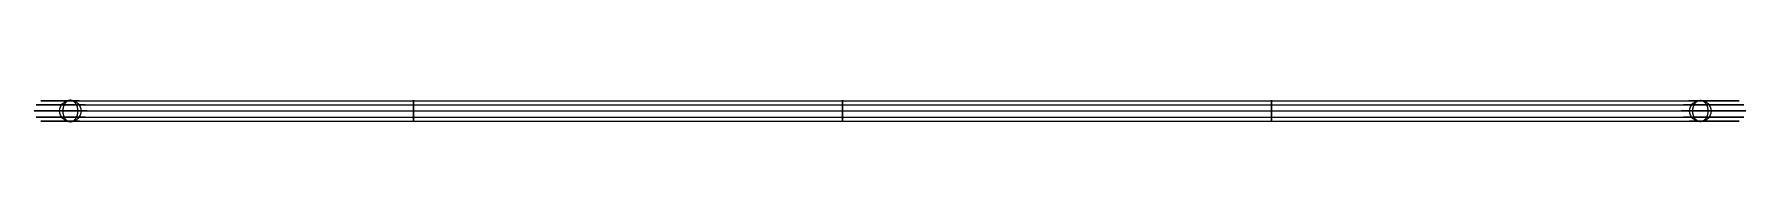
# Model space of a CAD drawing. Extents: x -0.8 to 39.1, y -0.3 to 0.3.
import ezdxf

# ---------------------------------------------------------------- set-up
doc = ezdxf.new("R2010")
doc.units = 0
doc.layers.add('DEFAULT', color=30, linetype='CONTINUOUS')

msp = doc.modelspace()

# ---------------------------------------------------------------- linework, layer by layer
at = {"layer": 'DEFAULT'}
for points in [[(-0.25, 0), (-0.25, 0), (-0.25, 0), (-0.12, 0), (-0.12, 0), (-0.842, 0), (-0.842, 0), (39.058, 0), (39.058, 0), (38.072, 0), (38.072, 0), (38.25, 0), (38.25, 0), (38.25, 0)], [(-0.202, 0.147), (-0.202, 0.147), (-0.202, 0.147), (-0.071, 0.147), (-0.071, 0.147), (-0.8, 0.147), (-0.8, 0.147), (39.016, 0.147), (39.016, 0.147), (38.023, 0.147), (38.023, 0.147), (38.202, 0.147), (38.202, 0.147), (38.202, 0.147)], [(-0.076, 0.238), (-0.076, 0.238), (0.058, 0.238), (0.058, 0.238), (-0.688, 0.238), (-0.688, 0.238), (38.905, 0.238), (38.905, 0.238), (37.894, 0.238), (37.894, 0.238), (38.076, 0.238), (38.076, 0.238)], [(0.078, 0.237), (0.217, 0.237), (0.217, 0.237), (-0.552, 0.237), (-0.552, 0.237), (38.768, 0.237), (38.769, 0.237), (37.735, 0.237), (37.735, 0.237), (37.922, 0.237)], [(0.202, 0.147), (0.344, 0.147), (0.344, 0.147), (-0.443, 0.147), (-0.443, 0.147), (38.66, 0.147), (38.659, 0.147), (37.608, 0.147), (37.608, 0.147), (37.798, 0.147)], [(0.25, 0), (0.393, 0), (0.393, 0), (-0.401, 0), (-0.401, 0), (38.618, 0), (38.617, 0), (37.559, 0), (37.559, 0), (37.75, 0)], [(0.177, 0), (0.177, 0.01), (0.176, 0.02), (0.175, 0.029), (0.175, 0.039), (0.173, 0.049), (0.172, 0.058), (0.17, 0.068), (0.168, 0.077), (0.166, 0.087), (0.163, 0.096), (0.16, 0.105), (0.157, 0.114), (0.154, 0.122), (0.151, 0.131), (0.147, 0.139), (0.143, 0.147), (0.139, 0.155), (0.137, 0.159), (0.135, 0.162), (0.132, 0.166), (0.13, 0.17), (0.128, 0.173), (0.125, 0.177), (0.123, 0.18), (0.12, 0.183), (0.118, 0.187), (0.115, 0.19), (0.112, 0.193), (0.11, 0.196), (0.107, 0.199), (0.104, 0.202), (0.101, 0.205), (0.099, 0.207), (0.096, 0.21), (0.093, 0.213), (0.09, 0.215), (0.087, 0.218), (0.084, 0.22), (0.081, 0.222), (0.078, 0.225), (0.075, 0.227), (0.071, 0.229), (0.068, 0.231), (0.065, 0.232), (0.062, 0.234), (0.059, 0.236), (0.055, 0.237), (0.052, 0.239), (0.049, 0.24), (0.045, 0.242), (0.042, 0.243), (0.039, 0.244), (0.035, 0.245), (0.032, 0.246), (0.029, 0.247), (0.025, 0.247), (0.022, 0.248), (0.018, 0.249), (0.015, 0.249), (0.011, 0.249), (0.008, 0.25), (0.004, 0.25), (0.001, 0.25), (-0.003, 0.25), (-0.006, 0.25), (-0.01, 0.25), (-0.013, 0.249), (-0.016, 0.249), (-0.02, 0.248), (-0.023, 0.248), (-0.027, 0.247), (-0.03, 0.246), (-0.034, 0.245), (-0.037, 0.244), (-0.04, 0.243), (-0.044, 0.242), (-0.047, 0.241), (-0.051, 0.24), (-0.054, 0.238), (-0.057, 0.237), (-0.06, 0.235), (-0.064, 0.233), (-0.067, 0.231), (-0.07, 0.229), (-0.073, 0.227), (-0.076, 0.225), (-0.08, 0.223), (-0.083, 0.221), (-0.086, 0.218), (-0.089, 0.216), (-0.092, 0.213), (-0.095, 0.211), (-0.098, 0.208), (-0.101, 0.205), (-0.103, 0.203), (-0.106, 0.2), (-0.109, 0.197), (-0.112, 0.194), (-0.114, 0.19), (-0.117, 0.187), (-0.12, 0.184), (-0.122, 0.18), (-0.125, 0.177), (-0.127, 0.174), (-0.13, 0.17), (-0.132, 0.166), (-0.134, 0.163), (-0.136, 0.159), (-0.139, 0.155), (-0.141, 0.151), (-0.143, 0.147), (-0.147, 0.139), (-0.151, 0.131), (-0.154, 0.122), (-0.157, 0.114), (-0.16, 0.105), (-0.163, 0.096), (-0.166, 0.087), (-0.168, 0.077), (-0.17, 0.068), (-0.172, 0.058), (-0.173, 0.049), (-0.175, 0.039), (-0.176, 0.029), (-0.176, 0.02), (-0.177, 0.01), (-0.177, 0), (-0.177, -0.01), (-0.176, -0.02), (-0.175, -0.029), (-0.175, -0.039), (-0.173, -0.049), (-0.172, -0.058), (-0.17, -0.068), (-0.168, -0.077), (-0.166, -0.087), (-0.163, -0.096), (-0.16, -0.105), (-0.157, -0.114), (-0.154, -0.122), (-0.151, -0.131), (-0.147, -0.139), (-0.143, -0.147), (-0.139, -0.155), (-0.137, -0.159), (-0.135, -0.162), (-0.132, -0.166), (-0.13, -0.17), (-0.128, -0.173), (-0.125, -0.177), (-0.123, -0.18), (-0.12, -0.183), (-0.118, -0.187), (-0.115, -0.19), (-0.112, -0.193), (-0.11, -0.196), (-0.107, -0.199), (-0.104, -0.202), (-0.101, -0.205), (-0.099, -0.207), (-0.096, -0.21), (-0.093, -0.213), (-0.09, -0.215), (-0.087, -0.218), (-0.084, -0.22), (-0.081, -0.222), (-0.078, -0.225), (-0.075, -0.227), (-0.071, -0.229), (-0.068, -0.231), (-0.065, -0.232), (-0.062, -0.234), (-0.059, -0.236), (-0.055, -0.237), (-0.052, -0.239), (-0.049, -0.24), (-0.045, -0.242), (-0.042, -0.243), (-0.039, -0.244), (-0.035, -0.245), (-0.032, -0.246), (-0.029, -0.247), (-0.025, -0.247), (-0.022, -0.248), (-0.018, -0.249), (-0.015, -0.249), (-0.011, -0.249), (-0.008, -0.25), (-0.004, -0.25), (-0.001, -0.25), (0.003, -0.25), (0.006, -0.25), (0.01, -0.25), (0.013, -0.249), (0.016, -0.249), (0.02, -0.248), (0.023, -0.248), (0.027, -0.247), (0.03, -0.246), (0.034, -0.245), (0.037, -0.244), (0.04, -0.243), (0.044, -0.242), (0.047, -0.241), (0.051, -0.24), (0.054, -0.238), (0.057, -0.237), (0.06, -0.235), (0.064, -0.233), (0.067, -0.231), (0.07, -0.229), (0.073, -0.227), (0.076, -0.225), (0.08, -0.223), (0.083, -0.221), (0.086, -0.218), (0.089, -0.216), (0.092, -0.213), (0.095, -0.211), (0.098, -0.208), (0.101, -0.205), (0.103, -0.203), (0.106, -0.2), (0.109, -0.197), (0.112, -0.194), (0.114, -0.19), (0.117, -0.187), (0.12, -0.184), (0.122, -0.18), (0.125, -0.177), (0.127, -0.174), (0.13, -0.17), (0.132, -0.166), (0.134, -0.163), (0.136, -0.159), (0.139, -0.155), (0.141, -0.151), (0.143, -0.147), (0.147, -0.139), (0.151, -0.131), (0.154, -0.122), (0.157, -0.114), (0.16, -0.105), (0.163, -0.096), (0.166, -0.087), (0.168, -0.077), (0.17, -0.068), (0.172, -0.058), (0.173, -0.049), (0.175, -0.039), (0.176, -0.029), (0.176, -0.02), (0.177, -0.01), (0.177, 0)], [(28, 0), (28, 0.25), (28, 0.25), (28, -0.25), (28, -0.25), (28, 0)], [(37.823, 0), (37.823, 0.01), (37.824, 0.02), (37.825, 0.029), (37.825, 0.039), (37.827, 0.049), (37.828, 0.058), (37.83, 0.068), (37.832, 0.077), (37.834, 0.087), (37.837, 0.096), (37.84, 0.105), (37.843, 0.114), (37.846, 0.122), (37.849, 0.131), (37.853, 0.139), (37.857, 0.147), (37.861, 0.155), (37.863, 0.159), (37.865, 0.162), (37.868, 0.166), (37.87, 0.17), (37.872, 0.173), (37.875, 0.177), (37.877, 0.18), (37.88, 0.183), (37.882, 0.187), (37.885, 0.19), (37.888, 0.193), (37.89, 0.196), (37.893, 0.199), (37.896, 0.202), (37.899, 0.205), (37.901, 0.207), (37.904, 0.21), (37.907, 0.213), (37.91, 0.215), (37.913, 0.218), (37.916, 0.22), (37.919, 0.222), (37.922, 0.225), (37.925, 0.227), (37.929, 0.229), (37.932, 0.231), (37.935, 0.232), (37.938, 0.234), (37.941, 0.236), (37.945, 0.237), (37.948, 0.239), (37.951, 0.24), (37.955, 0.242), (37.958, 0.243), (37.961, 0.244), (37.965, 0.245), (37.968, 0.246), (37.971, 0.247), (37.975, 0.247), (37.978, 0.248), (37.982, 0.249), (37.985, 0.249), (37.989, 0.249), (37.992, 0.25), (37.996, 0.25), (37.999, 0.25), (38.003, 0.25), (38.006, 0.25), (38.01, 0.25), (38.013, 0.249), (38.016, 0.249), (38.02, 0.248), (38.023, 0.248), (38.027, 0.247), (38.03, 0.246), (38.034, 0.245), (38.037, 0.244), (38.04, 0.243), (38.044, 0.242), (38.047, 0.241), (38.051, 0.24), (38.054, 0.238), (38.057, 0.237), (38.06, 0.235), (38.064, 0.233), (38.067, 0.231), (38.07, 0.229), (38.073, 0.227), (38.076, 0.225), (38.08, 0.223), (38.083, 0.221), (38.086, 0.218), (38.089, 0.216), (38.092, 0.213), (38.095, 0.211), (38.098, 0.208), (38.101, 0.205), (38.103, 0.203), (38.106, 0.2), (38.109, 0.197), (38.112, 0.194), (38.114, 0.19), (38.117, 0.187), (38.12, 0.184), (38.122, 0.18), (38.125, 0.177), (38.127, 0.174), (38.13, 0.17), (38.132, 0.166), (38.134, 0.163), (38.136, 0.159), (38.139, 0.155), (38.141, 0.151), (38.143, 0.147), (38.147, 0.139), (38.151, 0.131), (38.154, 0.122), (38.157, 0.114), (38.16, 0.105), (38.163, 0.096), (38.166, 0.087), (38.168, 0.077), (38.17, 0.068), (38.172, 0.058), (38.173, 0.049), (38.175, 0.039), (38.176, 0.029), (38.176, 0.02), (38.177, 0.01), (38.177, 0), (38.177, -0.01), (38.176, -0.02), (38.175, -0.029), (38.175, -0.039), (38.173, -0.049), (38.172, -0.058), (38.17, -0.068), (38.168, -0.077), (38.166, -0.087), (38.163, -0.096), (38.16, -0.105), (38.157, -0.114), (38.154, -0.122), (38.151, -0.131), (38.147, -0.139), (38.143, -0.147), (38.139, -0.155), (38.137, -0.159), (38.135, -0.162), (38.132, -0.166), (38.13, -0.17), (38.128, -0.173), (38.125, -0.177), (38.123, -0.18), (38.12, -0.183), (38.118, -0.187), (38.115, -0.19), (38.112, -0.193), (38.11, -0.196), (38.107, -0.199), (38.104, -0.202), (38.101, -0.205), (38.099, -0.207), (38.096, -0.21), (38.093, -0.213), (38.09, -0.215), (38.087, -0.218), (38.084, -0.22), (38.081, -0.222), (38.078, -0.225), (38.075, -0.227), (38.071, -0.229), (38.068, -0.231), (38.065, -0.232), (38.062, -0.234), (38.059, -0.236), (38.055, -0.237), (38.052, -0.239), (38.049, -0.24), (38.045, -0.242), (38.042, -0.243), (38.039, -0.244), (38.035, -0.245), (38.032, -0.246), (38.029, -0.247), (38.025, -0.247), (38.022, -0.248), (38.018, -0.249), (38.015, -0.249), (38.011, -0.249), (38.008, -0.25), (38.004, -0.25), (38.001, -0.25), (37.997, -0.25), (37.994, -0.25), (37.99, -0.25), (37.987, -0.249), (37.984, -0.249), (37.98, -0.248), (37.977, -0.248), (37.973, -0.247), (37.97, -0.246), (37.966, -0.245), (37.963, -0.244), (37.96, -0.243), (37.956, -0.242), (37.953, -0.241), (37.949, -0.24), (37.946, -0.238), (37.943, -0.237), (37.94, -0.235), (37.936, -0.233), (37.933, -0.231), (37.93, -0.229), (37.927, -0.227), (37.924, -0.225), (37.92, -0.223), (37.917, -0.221), (37.914, -0.218), (37.911, -0.216), (37.908, -0.213), (37.905, -0.211), (37.902, -0.208), (37.899, -0.205), (37.897, -0.203), (37.894, -0.2), (37.891, -0.197), (37.888, -0.194), (37.886, -0.19), (37.883, -0.187), (37.88, -0.184), (37.878, -0.18), (37.875, -0.177), (37.873, -0.174), (37.87, -0.17), (37.868, -0.166), (37.866, -0.163), (37.864, -0.159), (37.861, -0.155), (37.859, -0.151), (37.857, -0.147), (37.853, -0.139), (37.849, -0.131), (37.846, -0.122), (37.843, -0.114), (37.84, -0.105), (37.837, -0.096), (37.834, -0.087), (37.832, -0.077), (37.83, -0.068), (37.828, -0.058), (37.827, -0.049), (37.825, -0.039), (37.824, -0.029), (37.824, -0.02), (37.823, -0.01), (37.823, 0)], [(-0.202, -0.147), (-0.203, -0.147), (-0.202, -0.147), (-0.071, -0.147), (-0.071, -0.147), (-0.8, -0.147), (-0.8, -0.147), (39.016, -0.147), (39.016, -0.147), (38.023, -0.147), (38.023, -0.147), (38.202, -0.147), (38.202, -0.147), (38.202, -0.147)], [(-0.078, -0.237), (-0.078, -0.237), (0.056, -0.237), (0.056, -0.237), (-0.69, -0.237), (-0.69, -0.237), (38.907, -0.237), (38.907, -0.237), (37.896, -0.237), (37.896, -0.237), (38.078, -0.237), (38.078, -0.237)], [(0.076, -0.238), (0.215, -0.238), (0.215, -0.238), (-0.554, -0.238), (-0.554, -0.238), (38.77, -0.238), (38.771, -0.238), (37.738, -0.238), (37.738, -0.238), (37.924, -0.238)], [(0.202, -0.147), (0.344, -0.147), (0.344, -0.147), (-0.443, -0.147), (-0.443, -0.147), (38.66, -0.147), (38.66, -0.147), (37.608, -0.147), (37.608, -0.147), (37.798, -0.147)]]:
    msp.add_lwpolyline(points, dxfattribs=at)
for points in [[(8, 0, 0), (8, 0.25, 0), (8, 0.25, 0), (8, -0.25, 0), (8, -0.25, 0), (8, 0, 0)], [(18, 0, 0), (18, 0.25, 0), (18, 0.25, 0), (18, -0.25, 0), (18, -0.25, 0), (18, 0, 0)]]:
    msp.add_polyline3d(points, dxfattribs=at)
for centre in [(0, 0), (0, 0), (38, 0), (38, 0)]:
    msp.add_circle(centre, 0.25, dxfattribs=at)

doc.saveas('drawing.dxf')
